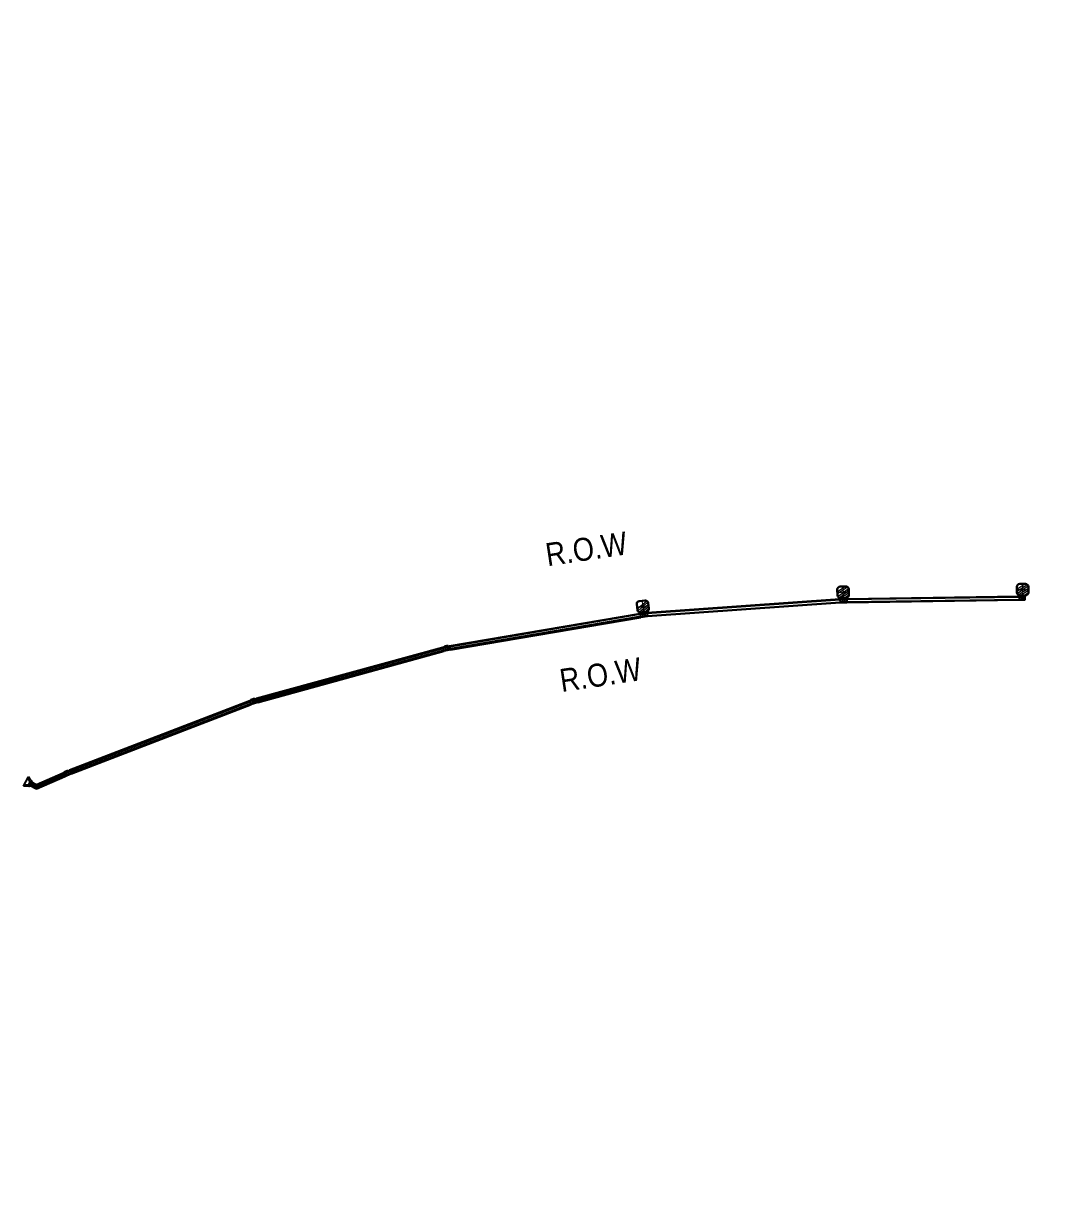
# Model space of a CAD drawing. Header units: millimetres. Extents: x -257704 to 345913, y -114363 to 98547.
# Drawn here: x -257704 to -78703, y -105121 to 98547 of the extents above; entities that cross this region are included whole.
import ezdxf
from ezdxf.enums import TextEntityAlignment as Align

# ---------------------------------------------------------------- set-up
doc = ezdxf.new("R2010")
doc.units = ezdxf.units.MM
doc.header["$LTSCALE"] = 100
doc.header["$MEASUREMENT"] = 0
doc.linetypes.add('CENTER', pattern=[2, 1.25, -0.25, 0.25, -0.25])
doc.linetypes.add('CENTERX2', pattern=[4, 2.5, -0.5, 0.5, -0.5])
doc.layers.get('Defpoints').update_dxf_attribs({"color": 6, "lineweight": 0})
doc.layers.add('ARC-PAKING-AR', color=9, linetype='Continuous', lineweight=5, true_color=0x808080)
for name, color, linetype, lineweight in [('AXIS', 10, 'CENTER', 5), ('CON-VIEW', 90, 'Continuous', 30), ('hatch', 8, 'Continuous', 9), ('row of railway', 4, 'Continuous', 25)]:
    doc.layers.add(name, color=color, linetype=linetype, lineweight=lineweight)
for name, color, linetype in [('H_MepDuong', 3, 'Continuous'), ('L1-DRAINAGE-LONG_DITCH', 25, 'Continuous'), ('L1-DRAINAGE-TRANS_PIPE', 230, 'CENTERX2')]:
    doc.layers.add(name, color=color, linetype=linetype)
doc.styles.add('Arial', font='arial.ttf', dxfattribs={"width": 0.8, "height": 98.35329341317366})

# ---------------------------------------------------------------- blocks, each defined once
blk = doc.blocks.new('*U56')
at = {"layer": 'H_MepDuong', "ltscale": 10}
for p, q in [((0, 0), (3.654612723558159e-07, 699.9999999319414)), ((1000.000000411898, -4.184703694676273e-07), (1000.00000037651, 349.9999996476135))]:
    blk.add_line(p, q, dxfattribs=at)
blk = doc.blocks.new('*U57')
for p, rotation in [((802413.8447038397, -61682.2263688924), 6.49521483471897), ((804404.0198008158, -61484.94347633202), 4.827075999093185), ((806399.0944507713, -61345.67898902028), 3.158937163467361), ((808397.3776381839, -61264.55094685599), 1.490798327841221), ((810397.1756279906, -61241.62811357116), 359.8226594922164), ((790676.6493974221, -64094.45086621516), 18.22294625033508), ((792595.2774329844, -63531.35228519813), 14.83590901284891), ((794535.784815894, -63047.46329669471), 13.16777017722289), ((796489.556019524, -62620.26832927718), 11.49963134159665), ((798454.9350369518, -62250.12947131196), 9.831492505970608), ((800430.2560225279, -61937.36045068596), 8.163353670344815), ((812034.8442084017, -62006.8588924545), 308.6906892524609), ((813285.0758451092, -63567.92290606059), 308.6906892524609), ((786937.179401348, -65510.79730235862), 23.26601365601087), ((788791.328863097, -64761.47479776034), 20.74447995317297), ((814535.3074818166, -65128.98691966668), 308.6906892524609), ((781597.3193830765, -68237.26604764244), 30.83061476452444), ((783336.688512586, -67250.37726276799), 28.30908106168667), ((785117.7915452612, -66340.9673280314), 25.78754735884877), ((815785.539118524, -66690.05093327277), 308.6906892524609), ((779944.1106858952, -69356.65891640492), 38.69068806982043), ((817035.7707552314, -68251.11494687886), 308.6906892524609), ((818611.9354204827, -69444.7227572066), 337.9279940419325), ((820574.2194736708, -69685.45826002392), 8.083667468773166), ((822391.8690251856, -68907.85785133622), 38.23934089561369), ((776821.982607071, -71857.1221253761), 38.69068806982043), ((778383.0466464831, -70606.8905208905), 38.69068806982043), ((773699.854528247, -74357.58533434728), 38.69068806982043), ((775260.9185676591, -73107.35372986169), 38.69068806982043), ((772138.790488835, -75607.81693883287), 38.69068806982043), ((769016.6624100109, -78108.28014780405), 38.69068806982043), ((770577.726449423, -76858.04854331847), 38.69068806982043), ((767455.598370599, -79358.51175228963), 38.69068806982043), ((764333.4702917748, -81858.97496126081), 38.69068806982043), ((765894.5343311869, -80608.74335677523), 38.69068806982043), ((761211.3422129508, -84359.438170232), 38.69068806982043), ((762772.4062523629, -83109.20656574641), 38.69068806982043), ((759650.2781735389, -85609.6697747176), 38.69068806982043), ((756528.1500947147, -88110.13298368876), 38.69068806982043), ((758089.2141341268, -86859.90137920318), 38.69068806982043), ((753406.0220158907, -90610.59619265994), 38.69068806982043), ((754967.0860553028, -89360.36458817436), 38.69068806982043), ((813770.7528571767, -88823.24798891331), 199.3570370448895), ((815721.6106121679, -88408.17379624594), 184.6658115287931), ((817713.9550872192, -88501.4264549743), 169.9745860126966), ((819617.5132639537, -89096.90847268356), 155.2833604966), ((821307.8175754193, -90155.68318916879), 140.5921349805035), ((751844.9579764787, -91860.82779714554), 38.69068806982043), ((810412.4267626266, -90949.34151983548), 218.6907152937127), ((811988.9421569919, -89719.50866211865), 214.0482625609861), ((822681.6536979327, -91602.85909060902), 128.6906887211072), ((748722.8298976546, -94361.29100611672), 38.69068806982043), ((750283.8939370667, -93111.05940163112), 38.69068806982043), ((807290.2998952373, -93449.80624142752), 218.6907152937127), ((808851.363328932, -92199.57388063149), 218.6907152937127), ((823931.8853347395, -93163.92310413557), 128.6906887211072), ((745600.7018260845, -96861.75422414532), 38.69068806982043), ((747161.7658582426, -95611.5226106023), 38.69068806982043), ((805729.2364615428, -94700.03860222353), 218.6907152937127), ((825182.1169715462, -94724.9871176621), 128.6906887211072), ((826432.348608353, -96286.05113118864), 128.6906887211072), ((744039.6377983466, -98111.98584320724), 38.69068806982043), ((802607.1095941535, -97200.50332381557), 218.6907152937127), ((804168.1730278481, -95950.27096301956), 218.6907152937127), ((740917.5097428705, -100612.4490813312), 38.69068806982043), ((742478.5737706084, -99362.21746226924), 38.69068806982043), ((799484.9827267643, -99700.96804540762), 218.6907152937127), ((801046.0461604589, -98450.7356846116), 218.6907152937127), ((739356.4457151324, -101862.6807003931), 38.69068806982043), ((797923.9192930696, -100951.2004062036), 218.6907152937127), ((736234.3176596564, -104363.1439385171), 38.69068806982043), ((737795.3816873943, -103112.9123194552), 38.69068806982043), ((794801.7924256804, -103451.6651277957), 218.6907152937127), ((796362.8558593751, -102201.4327669997), 218.6907152937127), ((733112.1896041803, -106863.607176641), 38.69068806982043), ((734673.2536319182, -105613.3755575791), 38.69068806982043), ((793240.7289919859, -104701.8974885917), 218.6907152937127), ((731551.1255764422, -108113.838795703), 38.69068806982043), ((790118.6021245966, -107202.3622101837), 218.6907152937127), ((791679.6655582912, -105952.1298493877), 218.6907152937127), ((728428.9975209662, -110614.3020338269), 38.69068806982043), ((729990.0615487042, -109364.070414765), 38.69068806982043), ((786996.4752572074, -109702.8269317758), 218.6907152937127), ((788557.5386909021, -108452.5945709798), 218.6907152937127), ((725306.8694654901, -113114.7652719509), 38.69068806982043), ((726867.9334932282, -111864.5336528889), 38.69068806982043), ((785435.4118235128, -110953.0592925718), 218.6907152937127), ((723745.805437752, -114364.9968910128), 38.69068806982043), ((782313.2849561236, -113453.5240141638), 218.6907152937127), ((783874.3483898182, -112203.2916533678), 218.6907152937127), ((720623.6773822759, -116865.4601291368), 38.69068806982043), ((722184.741410014, -115615.2285100748), 38.69068806982043), ((779191.1580887344, -115953.9887357559), 218.6907152937127), ((780752.2215224289, -114703.7563749599), 218.6907152937127), ((719062.613354538, -118115.6917481987), 38.69068806982043), ((777630.0946550397, -117204.2210965519), 218.6907152937127), ((715940.4852990619, -120616.1549863227), 38.69068806982043), ((717501.5493267999, -119365.9233672607), 38.69068806982043), ((774507.9677876505, -119704.6858181439), 218.6907152937127), ((776069.0312213452, -118454.4534573479), 218.6907152937127), ((712818.3572435857, -123116.6182244466), 38.69068806982043), ((714379.4212713238, -121866.3866053846), 38.69068806982043), ((772946.9043539559, -120954.91817894), 218.6907152937127), ((711257.2932158478, -124366.8498435086), 38.69068806982043), ((769824.7774865667, -123455.382900532), 218.6907152937127), ((771385.8409202613, -122205.150539736), 218.6907152937127), ((708135.1651603717, -126867.3130816325), 38.69068806982043), ((709696.2291881097, -125617.0814625706), 38.69068806982043), ((766702.6506191775, -125955.847622124), 218.6907152937127), ((768263.714052872, -124705.615261328), 218.6907152937127), ((705013.0371048957, -129367.7763197564), 38.69068806982043), ((706574.1011326336, -128117.5447006945), 38.69068806982043), ((765141.5871854828, -127206.0799829201), 218.6907152937127), ((703451.9730771576, -130618.0079388184), 38.69068806982043), ((762019.4603180937, -129706.5447045121), 218.6907152937127), ((763580.5237517882, -128456.3123437161), 218.6907152937127), ((700329.8450216815, -133118.4711769423), 38.69068806982043), ((701890.9090494196, -131868.2395578804), 38.69068806982043), ((758897.3334507043, -132207.0094261041), 218.6907152937127), ((760458.396884399, -130956.7770653081), 218.6907152937127), ((698768.7809939435, -134368.7027960043), 38.69068806982043), ((757336.2700170098, -133457.2417869002), 218.6907152937127), ((695646.6529384675, -136869.1660341283), 38.69068806982043), ((697207.7169662055, -135618.9344150663), 38.69068806982043), ((754214.1431496206, -135957.7065084922), 218.6907152937127), ((755775.2065833152, -134707.4741476962), 218.6907152937127), ((692524.5248829913, -139369.6292722522), 38.69068806982043), ((694085.5889107294, -138119.3976531902), 38.69068806982043), ((751092.0162822313, -138458.1712300842), 218.6907152937127), ((752653.079715926, -137207.9388692882), 218.6907152937127), ((690963.4608552533, -140619.8608913142), 38.69068806982043), ((749530.9528485368, -139708.4035908803), 218.6907152937127), ((687841.3327997773, -143120.3241294381), 38.69068806982043), ((689402.3968275153, -141870.0925103761), 38.69068806982043), ((746408.8259811475, -142208.8683124723), 218.6907152937127), ((747969.8894148421, -140958.6359516763), 218.6907152937127), ((684719.2047443012, -145620.787367562), 38.69068806982043), ((686280.2687720392, -144370.5557485), 38.69068806982043), ((744847.7625474529, -143459.1006732683), 218.6907152937127), ((683158.1407165632, -146871.018986624), 38.69068806982043), ((741725.6356800636, -145959.5653948604), 218.6907152937127), ((743286.6991137583, -144709.3330340643), 218.6907152937127), ((680036.0126610871, -149371.4822247479), 38.69068806982043), ((681597.0766888252, -148121.250605686), 38.69068806982043), ((738603.5088126744, -148460.0301164524), 218.6907152937127), ((740164.5722463691, -147209.7977556564), 218.6907152937127), ((676913.884605611, -151871.9454628718), 38.69068806982043), ((678474.948633349, -150621.7138438099), 38.69068806982043), ((737042.4453789799, -149710.2624772484), 218.6907152937127), ((675352.820577873, -153122.1770819338), 38.69068806982043), ((733920.3185115906, -152210.7271988405), 218.6907152937127), ((735481.3819452852, -150960.4948380445), 218.6907152937127), ((672230.6925223969, -155622.6403200577), 38.69068806982043), ((673791.756550135, -154372.4087009958), 38.69068806982043), ((730798.1916442014, -154711.1919204325), 218.6907152937127), ((732359.255077896, -153460.9595596365), 218.6907152937127), ((670669.6284946589, -156872.8719391197), 38.69068806982043), ((729237.1282105068, -155961.4242812285), 218.6907152937127), ((667547.5004391829, -159373.3351772437), 38.69068806982043), ((669108.5644669209, -158123.1035581817), 38.69068806982043), ((726115.0013431176, -158461.8890028206), 218.6907152937127), ((727676.0647768122, -157211.6566420245), 218.6907152937127), ((665986.4364114448, -160623.5667963056), 38.69068806982043), ((724553.9379094229, -159712.1213636166), 218.6907152937127), ((664554.4465231687, -161888.0695671565), 128.6906876853414), ((665804.6781317553, -163449.1336032842), 128.6906876853414), ((721431.8110420337, -162212.5860852086), 218.6907152937127), ((722992.8744757284, -160962.3537244126), 218.6907152937127), ((667054.909740342, -165010.1976394118), 128.6906876853414), ((718309.6841746445, -164713.0508068007), 218.6907152937127), ((719870.7476083392, -163462.8184460046), 218.6907152937127), ((668305.1413489284, -166571.2616755394), 128.6906876853414), ((716748.6207409499, -165963.2831675967), 218.6907152937127), ((669555.3729575151, -168132.325711667), 128.6906876853414), ((670805.6045661016, -169693.3897477947), 128.6906876853414), ((713626.4938735607, -168463.7478891887), 218.6907152937127), ((715187.5573072553, -167213.5155283927), 218.6907152937127), ((672055.8361746882, -171254.4537839223), 128.6906876853414), ((710504.3670061715, -170964.2126107808), 218.6907152937127), ((712065.430439866, -169713.9802499848), 218.6907152937127), ((673306.0677832747, -172815.5178200499), 128.6906876853414), ((708943.3035724768, -172214.4449715768), 218.6907152937127), ((674556.2993918613, -174376.5818561775), 128.6906876853414), ((705821.1767050877, -174714.9096931688), 218.6907152937127), ((707382.2401387822, -173464.6773323728), 218.6907152937127), ((675806.5310004478, -175937.6458923051), 128.6906876853414), ((677056.7626090344, -177498.7099284327), 128.6906876853414), ((704260.113271393, -175965.1420539648), 218.6907152937127), ((678306.9942176209, -179059.7739645604), 128.6906876853414), ((701137.9864040038, -178465.6067755569), 218.6907152937127), ((702699.0498376985, -177215.3744147609), 218.6907152937127), ((679557.2258262075, -180620.838000688), 128.6906876853414), ((698015.8595366145, -180966.071497149), 218.6907152937127), ((699576.9229703092, -179715.8391363529), 218.6907152937127), ((680807.457434794, -182181.9020368156), 128.6906876853414), ((682057.6890433807, -183742.9660729432), 128.6906876853414), ((696454.79610292, -182216.303857945), 218.6907152937127), ((683307.9206519672, -185304.0301090709), 128.6906876853414), ((693332.6692355308, -184716.768579537), 218.6907152937127), ((694893.7326692253, -183466.536218741), 218.6907152937127), ((684558.1522605538, -186865.0941451985), 128.6906876853414), ((690210.5423681415, -187217.233301129), 218.6907152937127), ((691771.6058018361, -185967.000940333), 218.6907152937127), ((685808.3838691403, -188426.1581813261), 128.6906876853414), ((688649.4789344469, -188467.4656619251), 218.6907152937127), ((687088.4155007523, -189717.6980227211), 218.6907152937127)]:
    blk.add_blockref('*U56', p, dxfattribs=dict(rotation=rotation))
blk = doc.blocks.new('*U54')
at = {"layer": 'ARC-PAKING-AR'}
blk.add_lwpolyline([(467.9759563878179, 1015.380965312943), (1093.090345850214, 234.8478140775114), (-467.9759565042332, -1015.380965080112), (-1093.09034596663, -234.8478140775114)], close=True, dxfattribs=at)
blk = doc.blocks.new('*U55')
for p in [(-16878.06280619895, 21074.41567185206), (-16252.94936893232, 20293.88175807976), (-15627.8359316657, 19513.34784430746), (-15002.72249439907, 18732.81393053516), (-14377.60905713244, 17952.28001676286), (-13752.49561986581, 17171.74610299056), (-13127.38218259918, 16391.21218921827), (-12502.26874533256, 15610.67827544597), (-11877.15530806593, 14830.14436167367), (-11252.0418707993, 14049.61044790137), (-10626.92843353267, 13269.07653412907), (-10001.81499626604, 12488.54262035677), (-9376.701558999417, 11708.00870658448), (-8751.58812173279, 10927.47479281218), (-8126.474684466161, 10146.94087903988), (-7501.361247199534, 9366.40696526758), (-6876.247809932906, 8585.873051495282), (-6251.134372666278, 7805.339137722985), (-5626.020935399651, 7024.805223950686), (-5000.907498133022, 6244.271310178387), (-4375.794060866395, 5463.737396406089), (-3750.680623599767, 4683.20348263379), (-3125.567186333139, 3902.669568861492), (-2500.453749066511, 3122.135655089194), (-1875.340311799883, 2341.601741316895), (-1250.226874533256, 1561.067827544597), (-625.1134372666278, 780.5339137722984), (0, 0)]:
    blk.add_blockref('*U54', p)
blk = doc.blocks.new('latest trench ap')
at = {"layer": 'L1-DRAINAGE-LONG_DITCH', "ltscale": 0.8}
for p, q in [((-199.0535273891874, -3.309025086695328), (-199.3034327647183, -3.315902824047953)), ((-199.3034327647183, -3.315902824047953), (-199.2993061230518, -3.465846048668027)), ((-198.8994575226679, -3.454841669416055), (-199.2993061230518, -3.465846048668027)), ((-199.2993061230518, -3.465846048668027), (-199.2883017417043, -3.865694649633951)), ((-198.0887559400871, -3.832681510713883), (-199.2883017417043, -3.865694649633951)), ((-199.2883017417043, -3.865694649633951), (-199.284175098408, -4.015637874836102)), ((-198.0846292972565, -3.982624734984711), (-199.284175098408, -4.015637874836102)), ((-199.0576540324837, -3.159081861376762), (-198.9077108062338, -3.154955219244584)), ((-199.0576540324837, -3.159081861376762), (-199.0535273891874, -3.309025086695328)), ((-198.9077108062338, -3.154955219244584), (-198.507862204453, -3.143950838828459)), ((-198.9077108062338, -3.154955219244584), (-198.903584163636, -3.304898445261642)), ((-198.903584163636, -3.304898445261642), (-198.8994575226679, -3.454841669416055)), ((-198.8994575226679, -3.454841669416055), (-198.4996089194901, -3.443837288068607)), ((-198.8994575226679, -3.454841669416055), (-198.8884531399235, -3.854690269799903)), ((-198.8329127442557, -3.152896673884243), (-198.5830073719844, -3.146018937695771)), ((-198.8327391906641, -3.152891897363588), (-198.5828338204883, -3.146014160709456)), ((-198.507862204453, -3.143950838828459), (-198.3579189784359, -3.139824196579866)), ((-198.507862204453, -3.143950838828459), (-198.503735562088, -3.293894064379856)), ((-198.503735562088, -3.293894064379856), (-198.4996089194901, -3.443837288068607)), ((-198.4996089194901, -3.443837288068607), (-198.099760318175, -3.432832909049466)), ((-198.4996089194901, -3.443837288068607), (-198.488604539074, -3.843685889383778)), ((-198.3579189784359, -3.139824196579866), (-198.3537923363037, -3.289767421316355)), ((-198.3537923363037, -3.289767421316355), (-198.1038869614713, -3.282889684545808)), ((-198.1038869614713, -3.282889684545808), (-198.099760318175, -3.432832909049466)), ((-198.099760318175, -3.432832909049466), (-198.0887559368275, -3.83268150978256)), ((-198.099760318175, -3.432832909049466), (-198.0887559400871, -3.832681510713883)), ((-198.0887559400871, -3.832681501866318), (-198.0846292972565, -3.982624734984711)), ((-167.8440608303063, -2.850330306449905), (-168.0940607974771, -2.850462349830195)), ((-168.0940607974771, -2.850462349830195), (-168.0939815691672, -3.000462328316644)), ((-167.6939816272352, -3.000251060002483), (-168.0939815691672, -3.000462328316644)), ((-168.0939815691672, -3.000462328316644), (-168.0937703014351, -3.40046227350831)), ((-167.2937704150099, -3.400039734551683), (-168.0937703028321, -3.40046227327548)), ((-168.0937703028321, -3.40046227327548), (-168.0936910754535, -3.550462252227589)), ((-167.1436912068166, -3.549960486940108), (-168.0936910754535, -3.550462252227589)), ((-167.8441400553565, -2.700330326682888), (-167.6941400794312, -2.700251101865433)), ((-167.8441400553565, -2.700330326682888), (-167.8440608303063, -2.850330306449905)), ((-167.6941400794312, -2.700251101865433), (-167.2941401337739, -2.700039831921458)), ((-167.6941400794312, -2.700251101865433), (-167.6940608527511, -2.850251081516035)), ((-167.6940608527511, -2.850251081516035), (-167.6939816272352, -3.000251060002483)), ((-167.6939816272352, -3.000251060002483), (-167.2939816820435, -3.000039790058509)), ((-167.6939816272352, -3.000251060002483), (-167.6937703578733, -3.400251003913581)), ((-167.6191398354713, -2.699886313406751), (-167.3691403770354, -2.700404620496556)), ((-167.6191400857642, -2.700211488991044), (-167.3691401239485, -2.700079445261508)), ((-167.2941401337739, -2.700039831921458), (-167.1441401536576, -2.699960605590604)), ((-167.2941401337739, -2.700039831921458), (-167.2940609080251, -2.850039811106399)), ((-167.2940609080251, -2.850039811106399), (-167.2937704150099, -3.400039734551683)), ((-167.1441401536576, -2.699960605590604), (-167.1436912068166, -3.549960486940108)), ((-233.8323529302143, -5.814336494309828), (-234.0805874119978, -5.843995264265686)), ((-234.0805874119978, -5.843995264265686), (-234.0627921498381, -5.992935952614062)), ((-233.6656169816852, -5.945481921546161), (-234.0627921498381, -5.992935952614062)), ((-234.0627921498381, -5.992935952614062), (-234.0153381205164, -6.390111121349037)), ((-233.8501481909771, -5.665395805612206), (-233.7012075064704, -5.64760054461658)), ((-233.8501481909771, -5.665395805612206), (-233.8323529302143, -5.814336494309828)), ((-233.7012075064704, -5.64760054461658), (-233.304032336222, -5.600146513432264)), ((-233.7012075064704, -5.64760054461658), (-233.6834122438449, -5.796541233314201)), ((-233.6834122438449, -5.796541233314201), (-233.6656169816852, -5.945481921546161)), ((-233.6656169816852, -5.945481921546161), (-233.2684418128338, -5.898027890129015)), ((-233.6656169816852, -5.945481921546161), (-233.6181629486382, -6.342657090397552)), ((-233.626737159444, -5.638702913885936), (-233.3785026832484, -5.609044144395739)), ((-233.6267371566501, -5.638702913187444), (-233.3785026830155, -5.609044144628569)), ((-233.304032336222, -5.600146513432264), (-233.1550916477572, -5.582351252436638)), ((-233.304032336222, -5.600146513432264), (-233.2862370752264, -5.749087202129886)), ((-233.2862370752264, -5.749087202129886), (-233.2684418128338, -5.898027890129015)), ((-233.2684418128338, -5.898027890129015), (-232.8712666435167, -5.850573858246207)), ((-233.2684418128338, -5.898027890129015), (-233.2209877818823, -6.295203058514744)), ((-233.1550916477572, -5.582351252436638), (-233.1372963855974, -5.731291939970106)), ((-233.1372963855974, -5.731291939970106), (-232.8890619059093, -5.701633171178401)), ((-232.8890619059093, -5.701633171178401), (-232.8712666435167, -5.850573858246207)), ((-232.8712666435167, -5.850573858246207), (-232.8238126116339, -6.247749027563259)), ((-232.8712666435167, -5.850573858246207), (-232.8238126134966, -6.24774902802892)), ((-232.8238126134966, -6.24774902802892), (-234.0153381205164, -6.390111121349037)), ((-234.0153381205164, -6.390111121349037), (-233.9975428578909, -6.539051810279489)), ((-232.8060173515696, -6.396689716959372), (-233.9975428578909, -6.539051810279489)), ((-232.8238126134966, -6.247749019530602), (-232.8060173515696, -6.396689716959372)), ((-268.1882743942551, -11.69941050489433), (-268.4323363101576, -11.75357488228474)), ((-268.4323363101576, -11.75357488228474), (-268.3998376859818, -11.90001203329302)), ((-268.0093386159278, -11.81334903032985), (-268.3998376859818, -11.90001203329302)), ((-268.3998376859818, -11.90001203329302), (-268.3131746833678, -12.29051110357977)), ((-267.1416774718091, -12.03052209201269), (-268.313174681738, -12.29051110416185)), ((-267.109178845305, -12.17695924337022), (-268.2806760533713, -12.43694825400598)), ((-268.2207730193622, -11.55297335283831), (-268.0743358666077, -11.52047472703271)), ((-268.2207730193622, -11.55297335283831), (-268.1882743942551, -11.69941050489433)), ((-268.0743358666077, -11.52047472703271), (-267.6838367972523, -11.43381172348745)), ((-268.0743358666077, -11.52047472703271), (-268.0418372405693, -11.66691187955439)), ((-268.0418372405693, -11.66691187955439), (-268.0093386159278, -11.81334903032985)), ((-268.0093386159278, -11.81334903032985), (-267.6188395437784, -11.7266860260861)), ((-268.0093386159278, -11.81334903032985), (-267.9226756114513, -12.2038480999181)), ((-268.0011172899976, -11.50422541412991), (-267.7570553752594, -11.45006103767082)), ((-267.6838367972523, -11.43381172348745), (-267.5373996470589, -11.40131309744902)), ((-267.6838367972523, -11.43381172348745), (-267.6513381726108, -11.58024887437932)), ((-267.6513381726108, -11.58024887437932), (-267.6188395437784, -11.7266860260861)), ((-267.6188395437784, -11.7266860260861), (-267.2283404746559, -11.64002302184235)), ((-267.6188395437784, -11.7266860260861), (-267.5321765425615, -12.11718509555794)), ((-267.5373996470589, -11.40131309744902), (-267.504901020322, -11.54775024810806)), ((-267.504901020322, -11.54775024810806), (-267.2608391011599, -11.49358587129973)), ((-267.2608391011599, -11.49358587129973), (-267.2283404746559, -11.64002302184235)), ((-267.2283404746559, -11.64002302184235), (-267.1416774704121, -12.03052209224552)), ((-267.2283404746559, -11.64002302184235), (-267.1416774718091, -12.03052209201269)), ((-267.1416774732061, -12.03052208316512), (-267.109178845305, -12.17695924337022)), ((-268.313174681738, -12.29051110416185), (-268.2806760533713, -12.43694825400598)), ((-301.7899099257775, -20.96728648338467), (-302.0273862492759, -21.04542094562203)), ((-302.0273862492759, -21.04542094562203), (-301.9805055735633, -21.18790674209595)), ((-301.600543450797, -21.0628916004207), (-301.9805055735633, -21.18790674209595)), ((-301.9805055735633, -21.18790674209595), (-301.8554904293269, -21.56786886439659)), ((-300.715604063822, -21.1928234375082), (-301.8554904314224, -21.56786886393093)), ((-301.8554904314224, -21.56786886393093), (-301.808609752683, -21.71035465924069)), ((-301.8367906031199, -20.82480068714358), (-301.6943048075773, -20.77792000863701)), ((-301.8367906031199, -20.82480068714358), (-301.7899099257775, -20.96728648338467)), ((-300.6687233862467, -21.33530923305079), (-301.808609752683, -21.71035465924069)), ((-301.6943048075773, -20.77792000863701), (-301.3143426841125, -20.65290486533195)), ((-301.6943048075773, -20.77792000863701), (-301.6474241295364, -20.92040580441244)), ((-301.6474241295364, -20.92040580441244), (-301.600543450797, -21.0628916004207)), ((-301.623061907012, -20.75447966833599), (-301.3855855853762, -20.67634520656429)), ((-301.600543450797, -21.0628916004207), (-301.2205813294277, -20.93787645746488)), ((-301.600543450797, -21.0628916004207), (-301.4755283074919, -21.44285372085869)), ((-301.3143426841125, -20.65290486533195), (-301.171856889734, -20.60602418822236)), ((-301.3143426841125, -20.65290486533195), (-301.2674620067701, -20.79539066157304)), ((-301.2674620067701, -20.79539066157304), (-301.2205813294277, -20.93787645746488)), ((-301.2205813294277, -20.93787645746488), (-300.8406192068942, -20.81286131544039)), ((-301.2205813294277, -20.93787645746488), (-301.0955661865883, -21.31783857929986)), ((-301.171856889734, -20.60602418822236), (-301.1249762112275, -20.74850998364855)), ((-301.1249762112275, -20.74850998364855), (-300.8874998847023, -20.67037551966496)), ((-300.8874998847023, -20.67037551966496), (-300.8406192068942, -20.81286131544039)), ((-300.8406192068942, -20.81286131544039), (-300.715604063822, -21.1928234375082)), ((-300.8406192068942, -20.81286131544039), (-300.715604063822, -21.1928234375082)), ((-300.7156040673144, -21.1928234284278), (-300.6687233862467, -21.33530923305079)), ((-341.4590572672896, -35.92062224948313), (-340.5956062159967, -34.26170985796489)), ((-340.2678962154314, -35.14824214135297), (-340.7022304325365, -34.4665625100024)), ((-340.1612719967961, -34.94338948861696), (-340.5956062159967, -34.26170985796489)), ((-334.2496958517004, -34.26751484326087), (-339.1734414200764, -36.45062077161856)), ((-334.3104950736742, -34.13038915488869), (-339.168237103615, -36.28423022362404)), ((-334.4726263352204, -33.7647206512047), (-339.1543589280918, -35.84052210021764)), ((-334.5334255583584, -33.6275949627161), (-339.1491546118632, -35.67413155222312)), ((-334.3048827443272, -33.52626292477362), (-334.5334255583584, -33.6275949627161)), ((-334.5334255583584, -33.6275949627161), (-334.4726263352204, -33.7647206512047)), ((-334.1069578321185, -33.60258939058986), (-334.4726263352204, -33.7647206512047)), ((-334.4726263352204, -33.7647206512047), (-334.3104950736742, -34.13038915488869)), ((-334.3656819653697, -33.38913723640144), (-334.2285562767647, -33.32833801361267)), ((-334.3656819653697, -33.38913723640144), (-334.3048827443272, -33.52626292477362)), ((-333.2134895643685, -33.64399537234567), (-334.3104950753041, -34.13038915512152)), ((-334.3104950753041, -34.13038915512152), (-334.2496958517004, -34.26751484326087)), ((-333.1526903402992, -33.78112106048502), (-334.2496958517004, -34.26751484326087)), ((-334.2285562767647, -33.32833801361267), (-333.8628877750598, -33.16620675171725)), ((-334.2285562767647, -33.32833801361267), (-334.1677570552565, -33.46546370210126)), ((-334.1677570552565, -33.46546370210126), (-334.1069578321185, -33.60258939058986)), ((-334.1069578321185, -33.60258939058986), (-333.7412893264554, -33.44045812869444)), ((-334.1069578321185, -33.60258939058986), (-333.9448265708052, -33.96825789369177)), ((-333.8628877750598, -33.16620675171725), (-333.7257620845921, -33.10540752927773)), ((-333.8628877750598, -33.16620675171725), (-333.8020885521546, -33.30333244148642)), ((-333.8020885521546, -33.30333244148642), (-333.7412893264554, -33.44045812869444)), ((-333.7412893264554, -33.44045812869444), (-333.3756208247505, -33.27832686901093)), ((-333.7412893264554, -33.44045812869444), (-333.5791580679361, -33.80612663296051)), ((-333.7257620845921, -33.10540752927773), (-333.6649628626183, -33.2425332183484)), ((-333.6649628626183, -33.2425332183484), (-333.4364200450946, -33.14120117831044)), ((-333.4364200450946, -33.14120117831044), (-333.3756208247505, -33.27832686901093)), ((-333.3756208247505, -33.27832686901093), (-333.213489565067, -33.64399537234567)), ((-333.3756208247505, -33.27832686901093), (-333.2134895643685, -33.64399537234567)), ((-333.2134895680938, -33.64399536408018), (-333.1526903402992, -33.78112106048502)), ((-340.6515374772716, -35.88531756075099), (-341.4590572672896, -35.92062224948313)), ((-340.5449140619021, -35.6804649438709), (-341.3524330514483, -35.71576959779486)), ((-339.1734414200764, -36.45062077161856), (-340.3905807579868, -35.81716160429642)), ((-339.1682371040806, -36.28423022467177), (-340.3213308067061, -35.68410355551168)), ((-339.1543589280918, -35.84052210021764), (-340.1366642676294, -35.32928209402598)), ((-339.1491546118632, -35.67413155222312), (-340.0674143168144, -35.19622404547408))]:
    blk.add_line(p, q, dxfattribs=at)
at = {"layer": 'L1-DRAINAGE-LONG_DITCH', "ltscale": 0.8, "flags": 128}
for points in [[(-232.8890619059093, -5.701633171178401), (-199.3034327647183, -3.315902824047953)], [(-199.2993061230518, -3.465846048668027), (-232.8712666435167, -5.850573858246207)], [(-232.8238126134966, -6.247749019530602), (-199.2883017417043, -3.865694649633951)], [(-199.284175098408, -4.015637874836102), (-232.8060173515696, -6.396689716959372)], [(-198.1038869614713, -3.282889684545808), (-168.0940607974771, -2.850462349830195)], [(-168.0936910754535, -3.550462252227589), (-198.0846292972565, -3.982624734984711)], [(-267.2608391011599, -11.49358587129973), (-234.0805874119978, -5.843995264265686)], [(-234.0627921498381, -5.992935952614062), (-267.2283404746559, -11.64002302184235)], [(-234.0153381205164, -6.390111121349037), (-267.1416774732061, -12.03052208316512)], [(-267.109178845305, -12.17695924337022), (-233.9975428578909, -6.539051810279489)], [(-268.4323363131844, -11.75357488263398), (-300.8874998847023, -20.67037551966496)], [(-300.8406192054972, -20.81286131462548), (-268.3998376859818, -11.90001203329302)], [(-268.3131746822037, -12.29051110357977), (-300.7156040673144, -21.1928234284278)], [(-300.6687233862467, -21.33530923305079), (-268.2806760561652, -12.43694825493731)], [(-302.0273862492759, -21.04542094562203), (-333.4364200450946, -33.14120117831044)], [(-333.3756208247505, -33.27832686901093), (-301.9805055735633, -21.18790674209595)], [(-301.8554904314224, -21.56786886393093), (-333.213489565067, -33.64399537234567)], [(-333.1526903402992, -33.78112106048502), (-301.808609752683, -21.71035465924069)], [(-340.1612719967961, -34.94338948861696), (-339.9838643944822, -35.03572877100669), (-340.4741302162874, -35.97765598748811), (-340.6515380959027, -35.88531723921187), (-340.1612719967961, -34.94338948861696)]]:
    blk.add_lwpolyline(points, dxfattribs=at)
at = {"layer": 'L1-DRAINAGE-LONG_DITCH', "ltscale": 2.5, "flags": 128}
for points in [[(-168.0939815691672, -3.000462328316644), (-198.0997603202704, -3.432832909282297)], [(-198.0887559368275, -3.83268150978256), (-168.0937703014351, -3.40046227350831)]]:
    blk.add_lwpolyline(points, dxfattribs=at)
at = {"layer": 'L1-DRAINAGE-TRANS_PIPE', "ltscale": 0.8}
for p in [(-334.391560703516, -33.94755490240641), (-340.2289975360036, -35.50669282488525)]:
    blk.add_line(p, (-339.1612980167847, -36.06237616180442), dxfattribs=at)

msp = doc.modelspace()

# ---------------------------------------------------------------- hatches: boundary and pattern name
at = {"layer": 'hatch', "ltscale": 0.5}
h = msp.add_hatch(dxfattribs=at)
h.set_pattern_fill('ANSI31', color=256, scale=100, angle=351.4098339863662, style=0)
h.set_pattern_definition([(36.40983398636623, (-572336879.6607441, -1209426099.679937), (-188.4543558070561, 255.5214389779212), [])])
edge = h.paths.add_edge_path()
edge.add_line((-115464.9787123626, -1463.850711663603), (-114465.3582841115, -1436.300767045585))
edge.add_arc((-114479.1332563833, -936.4905528735737), 500.0000000517593, 271.5786952957729, 361.5786952957701)
edge.add_line((-113979.3230422112, -922.7155806018272), (-114006.8729866617, 76.90484766790178))
edge.add_arc((-114506.6832008153, 63.12987522859498), 500.0000000378913, 1.578695315022224, 91.57869531502227)
edge.add_line((-114520.4581732546, 562.9400893821148), (-115520.0786015057, 535.3901447639801))
edge.add_arc((-115506.3036292524, 35.57993075951009), 499.9999998837714, 91.57869529417823, 181.578695294181)
edge.add_line((-116006.1138432569, 21.80495850625448), (-115978.5638988065, -977.8154697633581))
edge.add_arc((-115478.7536846344, -964.0404974915436), 500.000000051809, 181.5786952957778, 271.5786952957778)
h = msp.add_hatch(dxfattribs=at)
h.set_pattern_fill('ANSI31', color=256, scale=100, angle=349.704646176123, style=0)
h.set_pattern_definition([(34.70464617612301, (-608040814.0567235, -1191862616.65969), (-180.7674153566958, 261.0160752621566), [])])
edge = h.paths.add_edge_path()
edge.add_line((-84251.5398863203, -999.1620580082526), (-83251.54232350213, -1001.369767039665))
edge.add_arc((-83250.43846896761, -501.3709854164817), 500.0000001195011, 269.8735074852274, 359.8735074852247)
edge.add_line((-82750.43968734442, -502.4748399510281), (-82748.23197833146, 497.5227230348391))
edge.add_arc((-83248.23075978711, 498.6265775878276), 499.9999999520106, 359.873507483069, 449.873507483069)
edge.add_line((-83247.12690523412, 998.625359043479), (-84247.1244682385, 1000.833068224019))
edge.add_arc((-84248.22832277293, 500.8342866008558), 500.0000001194812, 89.8735074852375, 179.8735074852403)
edge.add_line((-84748.2271043961, 501.9381411352661), (-84750.43481331598, -498.059421925107))
edge.add_arc((-84250.43603177657, -499.1632764688402), 500.0000000357508, 179.8735074841507, 269.8735074841508)
h = msp.add_hatch(dxfattribs=at)
h.set_pattern_fill('ANSI31', color=256, scale=100, angle=356.6467094027385, style=0)
h.set_pattern_definition([(41.64670940273851, (-459594707.8077798, -1256608972.052311), (-210.9900598400859, 237.2539665604709), [])])
edge = h.paths.add_edge_path()
edge.add_line((-150256.19961724, -3985.169863803079), (-149263.2663233513, -3866.496051435708))
edge.add_arc((-149322.6032295165, -3370.029404658874), 499.9999997950888, 276.8155707092112, 366.8155707092102)
edge.add_line((-148826.1365827397, -3310.692498493707), (-148944.8103951442, -2317.759204269736))
edge.add_arc((-149441.2770420885, -2377.096110453538), 499.9999999636285, 6.815570709052494, 96.81557070905251)
edge.add_line((-149500.6139482723, -1880.629463509191), (-150493.547242161, -1999.303275876562))
edge.add_arc((-150434.2103360425, -2495.769922997765), 500.0000001314801, 96.81557069921315, 186.815570699214)
edge.add_line((-150930.6769831638, -2555.106829116237), (-150812.0031706102, -3548.04012315406))
edge.add_arc((-150315.5365236006, -3488.703216793452), 500.0000000494293, 186.815570728282, 276.815570728282)

# ---------------------------------------------------------------- linework, layer by layer
at = {"layer": 'AXIS'}
for p, q in [((-115020.4419394326, 549.1603339602007), (-114965.3420501965, -1450.080522542004)), ((-84749.3309588005, 1.939359102281742), (-82749.3358327729, -2.476058662869036)), ((-83747.2993043114, 999.7295969497645), (-83751.71472239326, -1000.265529282507)), ((-149997.2529864487, -1939.986973798717), (-149759.9053613787, -3925.853561539087)), ((-115992.3388710226, -478.0052560939221), (-113993.0980146135, -422.9053667833796)), ((-150871.3400766823, -3051.573476451798), (-148885.4734888489, -2814.225851456285))]:
    msp.add_line(p, q, dxfattribs=at)
at = {"layer": 'CON-VIEW', "flags": 128}
for points in [[(-115464.9787123626, -1463.850711663603), (-114465.3582841115, -1436.300767045585, 0.4142135623730833), (-113979.3230422112, -922.7155806018272), (-114006.8729866617, 76.90484766790178, 0.4142135623730953), (-114520.4581732546, 562.9400893821148), (-115520.0786015057, 535.3901447639801, 0.4142135623731064), (-116006.1138432569, 21.80495850625448), (-115978.5638988065, -977.8154697633581, 0.414213562373095)], [(-84251.5398863203, -999.1620580082526), (-83251.54232350213, -1001.369767039665, 0.4142135623730833), (-82750.43968734442, -502.4748399510281), (-82748.23197833146, 497.5227230348391, 0.4142135623730953), (-83247.12690523412, 998.625359043479), (-84247.1244682385, 1000.833068224019, 0.4142135623731064), (-84748.2271043961, 501.9381411352661), (-84750.43481331598, -498.059421925107, 0.414213562373095)], [(-150256.19961724, -3985.169863803079), (-149263.2663233513, -3866.496051435708, 0.4142135623730833), (-148826.1365827397, -3310.692498493707), (-148944.8103951442, -2317.759204269736, 0.4142135623730953), (-149500.6139482723, -1880.629463509191), (-150493.547242161, -1999.303275876562, 0.4142135623731064), (-150930.6769831638, -2555.106829116237), (-150812.0031706102, -3548.04012315406, 0.414213562373095)]]:
    msp.add_lwpolyline(points, format="xyb", close=True, dxfattribs=at)
at = {"layer": 'Defpoints', "ltscale": 0.5}
msp.add_circle((-149777.008315662, -2645.694632048253), 150, dxfattribs=at)

# ---------------------------------------------------------------- block references
at = {"rotation": 321.3093112789681}
for name, p in [('*U57', (-491507.2225860518, 560490.5026400163)), ('*U55', (-71800.08238037315, -12650.00583533908))]:
    msp.add_blockref(name, p, dxfattribs=at)
at = {"layer": 'L1-DRAINAGE-LONG_DITCH', "xscale": 1000, "yscale": 1000, "zscale": 1000}
msp.add_blockref('latest trench ap', (83754.92464358686, 1699.925736676669), dxfattribs=at)

# ---------------------------------------------------------------- texts
at = {"layer": 'row of railway', "style": 'Arial', "width": 0.85}
for p in [(-159704.3591497226, 7095.939116947586, 3029.999999998273), (-157243.3711554438, -14802.11803647247, 3029.999999998097)]:
    msp.add_text('R.O.W', height=4000, rotation=8.536973656234078, dxfattribs=at).set_placement(p, align=Align.MIDDLE)

doc.saveas('drawing.dxf')
